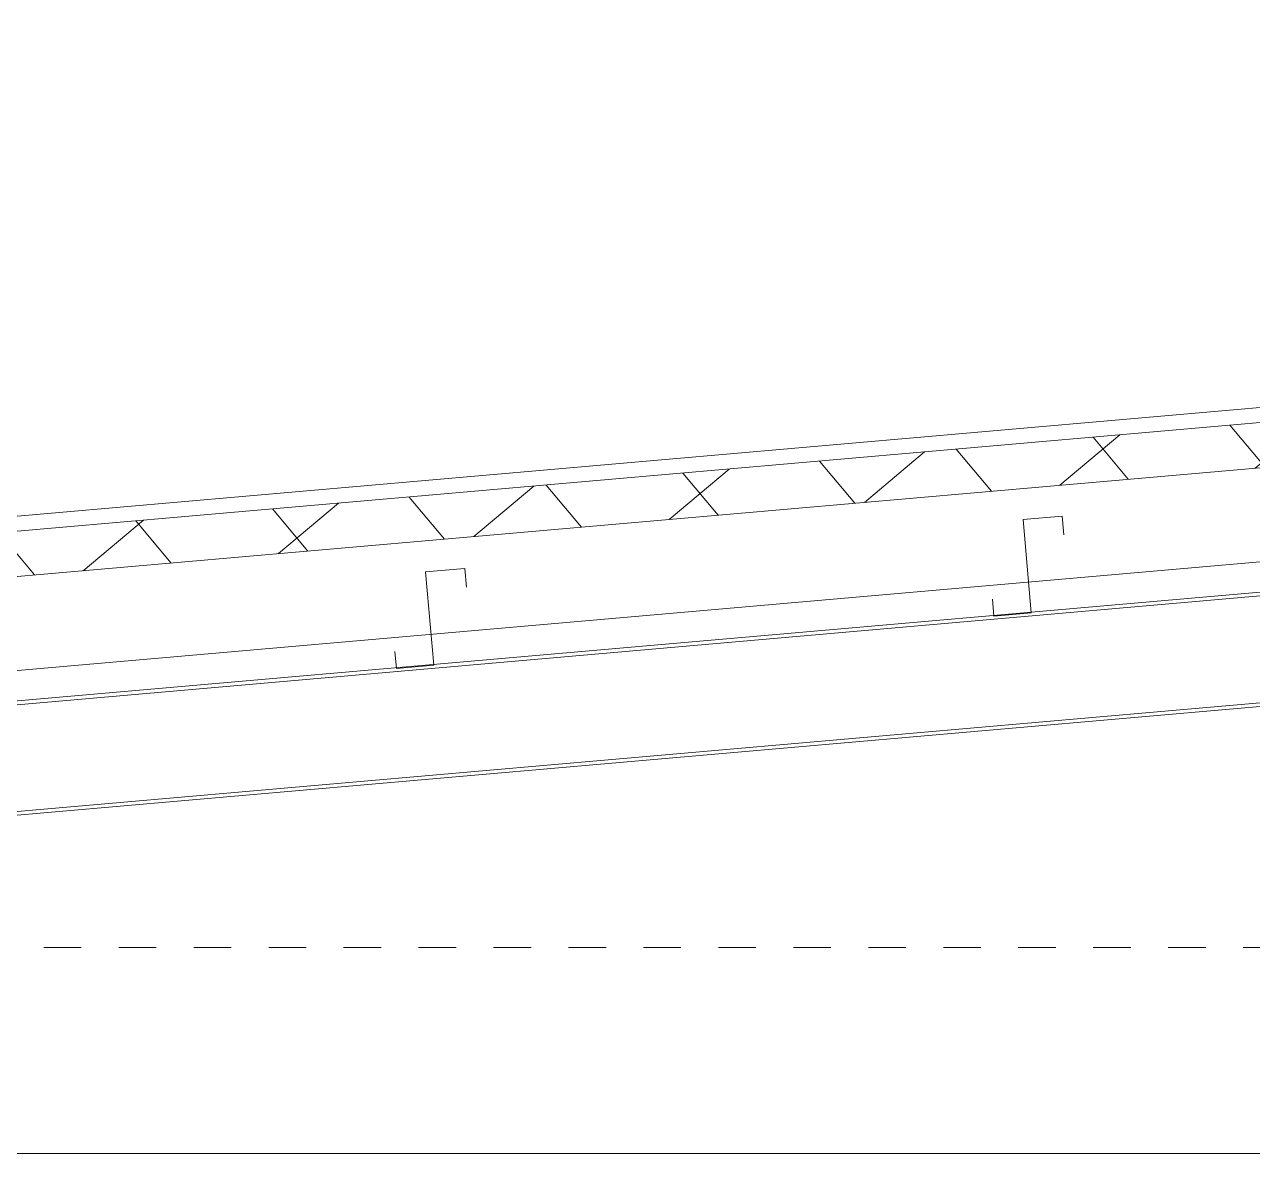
# Model space of a CAD drawing. Header units: metres. Extents: x 4238 to 4687, y -1 to 29.
# Drawn here: x 4625.945 to 4629.221, y 14.69 to 17.703 of the extents above; entities that cross this region are included whole.
import ezdxf

# ---------------------------------------------------------------- set-up
doc = ezdxf.new("R2010")
doc.units = ezdxf.units.M
doc.linetypes.add('AEC_Center', pattern=[0.024, 0.012, -0.004, 0.004, -0.004])
for name, color, linetype, lineweight in [('A-DETL', 90, 'Continuous', 13), ('A-FLOR-LEVL', 51, 'Continuous', 5), ('A-GENM', 13, 'Continuous', 5), ('A-ROOF', 132, 'Continuous', 5), ('A-ROOF-PATT', 132, 'Continuous', 15), ('S-BEAM', 12, 'Continuous', 5)]:
    doc.layers.add(name, color=color, linetype=linetype, lineweight=lineweight)

# ---------------------------------------------------------------- blocks, each defined once
blk = doc.blocks.new('Mechanical - Condensers - Mechanical - Condensers-1249279-SECTION - GRID A9-A10')
at = {"layer": 'A-GENM', "lineweight": 13}
blk.add_line((4575.3863, 14.6903), (4539.5747, 14.6903), dxfattribs=at)
blk = doc.blocks.new('Structural Framing 49 - Structural Framing 1-1640112-SECTION - GRID A9-A10')
at = {"layer": 'S-BEAM'}
for p, q in [((4542.6144, 15.8774), (4554.3161, 16.9012)), ((4554.317, 16.891), (4542.6153, 15.8672)), ((4554.3417, 16.6085), (4542.64, 15.5847)), ((4554.3426, 16.5983), (4542.6409, 15.5745))]:
    blk.add_line(p, q, dxfattribs=at)

msp = doc.modelspace()

# ---------------------------------------------------------------- hatches: boundary and pattern name
at = {"layer": 'A-ROOF-PATT', "lineweight": 5}
h = msp.add_hatch(dxfattribs=at)
h.set_pattern_fill('FP_199', color=256, angle=-135, style=0, pattern_type=2)
h.set_pattern_definition([(40, (4640.4423, 10.6554), (-0.1928363, 0.2298133), []), (130, (4640.4423, 10.6554), (-0.2298133, -0.1928363), [])])
h.paths.add_polyline_path([(4618.8851, 15.6139), (4641.3808, 17.582), (4661.1718, 15.8506), (4661.1718, 15.971), (4641.3808, 17.7025), (4618.8851, 15.7344)])
h.paths.add_polyline_path([(4631.6068, 16.8453), (4631.6068, 16.8453), (4631.6523, 16.8453)])
h.paths.add_polyline_path([(4631.6523, 16.851), (4631.6523, 16.851), (4631.7142, 16.851)])
h.paths.add_polyline_path([(4631.6797, 16.8538), (4631.6797, 16.8538), (4631.6848, 16.8538)])

# ---------------------------------------------------------------- linework, layer by layer
at = {"layer": 'A-DETL'}
for p, q in [((4628.7137, 16.391), (4628.6091, 16.3818)), ((4628.6091, 16.3818), (4628.6309, 16.1328)), ((4628.7137, 16.391), (4628.718, 16.3411)), ((4627.1198, 16.2515), (4627.0152, 16.2424)), ((4627.1198, 16.2515), (4627.1241, 16.2017)), ((4627.0152, 16.2424), (4627.037, 15.9933)), ((4628.5313, 16.124), (4628.5273, 16.1689)), ((4628.6309, 16.1328), (4628.5313, 16.124)), ((4626.9373, 15.9846), (4626.9334, 16.0294)), ((4627.037, 15.9933), (4626.9373, 15.9846))]:
    msp.add_line(p, q, dxfattribs=at)
at = {"layer": 'A-FLOR-LEVL', "linetype": 'AEC_Center'}
msp.add_line((4547.1964, 15.24), (4686.508, 15.24), dxfattribs=at)
at = {"layer": 'A-ROOF'}
msp.add_line((4618.8919, 15.6145), (4641.3808, 17.582), dxfattribs=at)
at = {"layer": 'A-ROOF', "lineweight": 15}
for p, q in [((4618.8851, 15.363), (4641.3808, 17.3311)), ((4631.5795, 16.8852), (4618.8851, 15.7745)), ((4631.562, 16.8435), (4618.8851, 15.7344))]:
    msp.add_line(p, q, dxfattribs=at)

# ---------------------------------------------------------------- block references
at = {"layer": 'A-GENM'}
msp.add_blockref('Mechanical - Condensers - Mechanical - Condensers-1249279-SECTION - GRID A9-A10', (83.0762, 0), dxfattribs=at)
at = {"layer": 'S-BEAM'}
msp.add_blockref('Structural Framing 49 - Structural Framing 1-1640112-SECTION - GRID A9-A10', (83.0762, 0), dxfattribs=at)

doc.saveas('drawing.dxf')
